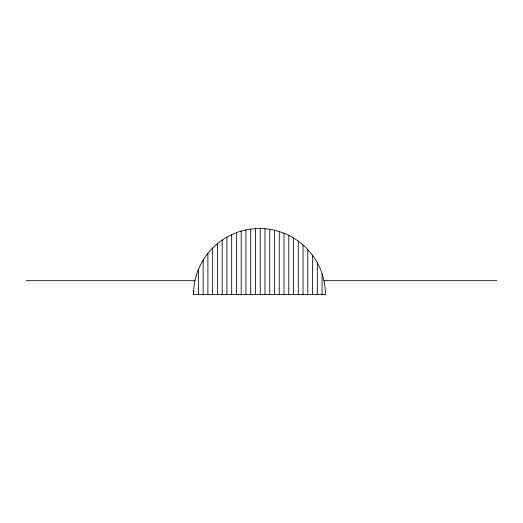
<?xml version="1.0" encoding="UTF-8"?>
<svg xmlns="http://www.w3.org/2000/svg" width="523" height="523" viewBox="0 0 523 523"><rect width="100%" height="100%" fill="white"/><g stroke="black" fill="none" stroke-linecap="round" stroke-linejoin="round"><path stroke-width="0.78" d="M26.15 280.688L194.961 280.688M323.959 280.688L496.85 280.688M322.063 273.725L322.063 294.475M317.311 262.794L317.311 294.475M312.551 255.342L312.551 294.475M307.792 249.602L307.792 294.475M303.039 244.967L303.039 294.475M298.28 241.155L298.28 294.475M293.521 237.998L293.521 294.475M288.768 235.389L288.768 294.475M284.009 233.258L284.009 294.475M279.249 231.558L279.249 294.475M274.497 230.257L274.497 294.475M269.737 229.322L269.737 294.475M264.978 228.754L264.978 294.475M260.225 228.525L260.225 294.475M255.466 228.643L255.466 294.475M250.707 229.1L250.707 294.475M245.954 229.917L245.954 294.475M241.195 231.101L241.195 294.475M236.442 232.67L236.442 294.475M231.682 234.657L231.682 294.475M226.923 237.102L226.923 294.475M222.17 240.077L222.17 294.475M217.411 243.659L217.411 294.475M212.652 248.007L212.652 294.475M207.899 253.348L207.899 294.475M203.14 260.147L203.14 294.475M198.38 269.58L198.38 294.475M193.628 290.461L193.628 294.475M325.417 294.475L193.503 294.475A65.957 65.957 0 0 1 259.46 228.518A65.957 65.957 0 0 1 325.417 294.475"/></g></svg>
